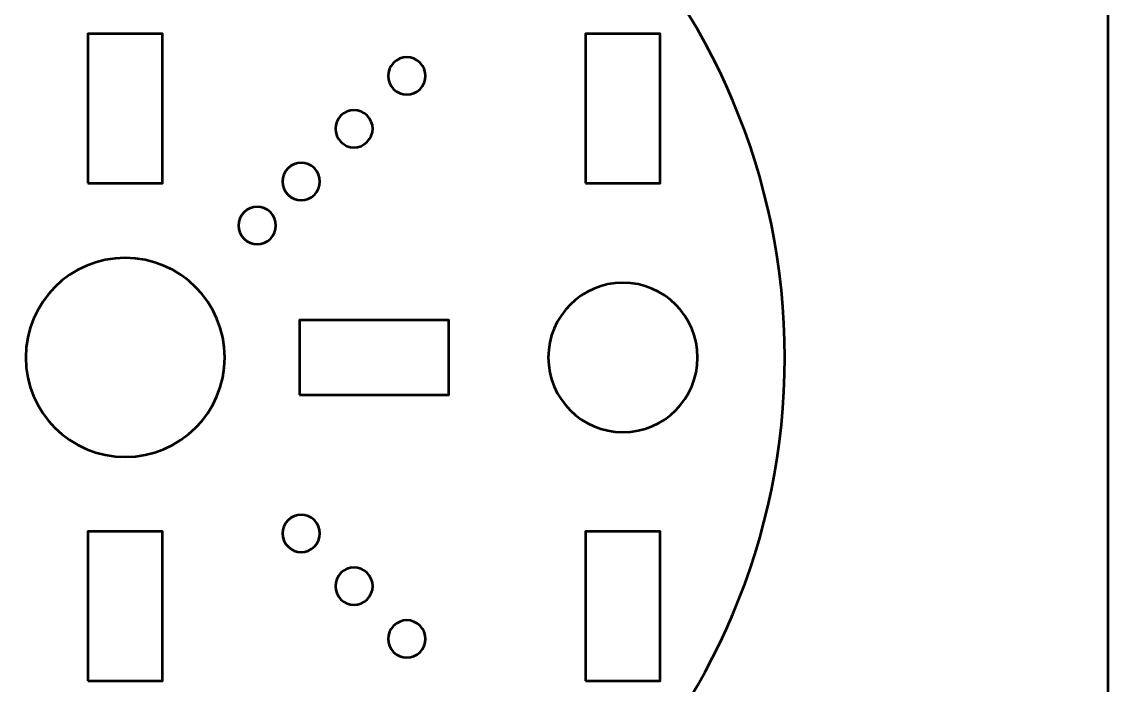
# Model space of a CAD drawing. Header units: centimetres. Extents: x -21 to 0, y -29.7 to 0.
# Drawn here: x -4.366 to 0, y -4.917 to -2.251 of the extents above; entities that cross this region are included whole.
import ezdxf

# ---------------------------------------------------------------- set-up
doc = ezdxf.new("R2010")
doc.units = ezdxf.units.CM
doc.header["$MEASUREMENT"] = 0
doc.layers.add('Layer 1', color=7, linetype='Continuous')

msp = doc.modelspace()

# ---------------------------------------------------------------- linework, layer by layer
at = {"layer": 'Layer 1', "color": 22, "lineweight": 53}
msp.add_open_spline([(-0.50009, -29.7), (-0.50009, -29.7), (-20.50005, -29.7), (-20.50005, -29.7), (-20.50005, -29.7), (-20.77702, -29.7), (-21.00001, -29.47691), (-21.00001, -29.19991), (-21.00001, -29.19991), (-21.00001, -29.19991), (-21.00001, -0.50006), (-21.00001, -0.50006), (-21.00001, -0.50006), (-21.00001, -0.22292), (-20.77702, 0.00004), (-20.50005, 0.00004), (-20.50005, 0.00004), (-20.50005, 0.00004), (-0.50009, 0.00004), (-0.50009, 0.00004), (-0.50009, 0.00004), (-0.22309, 0.00004), (0, -0.22292), (0, -0.50006), (0, -0.50006), (0, -0.50006), (0, -29.19991), (0, -29.19991), (0, -29.19991), (0, -29.47691), (-0.22309, -29.7), (-0.50009, -29.7)], degree=3, knots=[0, 0, 0, 0, 0.125, 0.125, 0.125, 0.125, 0.25, 0.25, 0.25, 0.25, 0.375, 0.375, 0.375, 0.375, 0.5, 0.5, 0.5, 0.5, 0.625, 0.625, 0.625, 0.625, 0.75, 0.75, 0.75, 0.75, 0.875, 0.875, 0.875, 0.875, 1, 1, 1, 1], dxfattribs=at)
at = {"layer": 'Layer 1', "color": 114, "lineweight": 53}
msp.add_open_spline([(-6.59999, -3.59997), (-6.59999, -2.13668), (-5.4133, -0.94999), (-3.94997, -0.94999), (-3.94997, -0.94999), (-2.48669, -0.94999), (-1.29999, -2.13668), (-1.29999, -3.59997), (-1.29999, -3.59997), (-1.29999, -5.06329), (-2.48669, -6.24999), (-3.94997, -6.24999), (-3.94997, -6.24999), (-5.4133, -6.24999), (-6.59999, -5.06329), (-6.59999, -3.59997)], degree=3, knots=[0, 0, 0, 0, 0.25, 0.25, 0.25, 0.25, 0.5, 0.5, 0.5, 0.5, 0.75, 0.75, 0.75, 0.75, 1, 1, 1, 1], dxfattribs=at)
at = {"layer": 'Layer 1', "lineweight": 53}
for points in [[(-4.10013, -2.89991), (-4.10013, -2.89991), (-4.10013, -2.29991), (-4.10013, -2.29991), (-4.10013, -2.29991), (-4.10013, -2.29991), (-3.80013, -2.29991), (-3.80013, -2.29991), (-3.80013, -2.29991), (-3.80013, -2.29991), (-3.80013, -2.89991), (-3.80013, -2.89991), (-3.80013, -2.89991), (-3.80013, -2.89991), (-4.10013, -2.89991), (-4.10013, -2.89991)], [(-2.10003, -2.89991), (-2.10003, -2.89991), (-2.10003, -2.29991), (-2.10003, -2.29991), (-2.10003, -2.29991), (-2.10003, -2.29991), (-1.80002, -2.29991), (-1.80002, -2.29991), (-1.80002, -2.29991), (-1.80002, -2.29991), (-1.80002, -2.89991), (-1.80002, -2.89991), (-1.80002, -2.89991), (-1.80002, -2.89991), (-2.10003, -2.89991), (-2.10003, -2.89991)], [(-3.95005, -3.19995), (-3.72917, -3.19995), (-3.55005, -3.37907), (-3.55005, -3.59995), (-3.55005, -3.59995), (-3.55005, -3.82079), (-3.72917, -3.99997), (-3.95005, -3.99997), (-3.95005, -3.99997), (-4.17089, -3.99997), (-4.35007, -3.82079), (-4.35007, -3.59995), (-4.35007, -3.59995), (-4.35007, -3.37907), (-4.17089, -3.19995), (-3.95005, -3.19995)], [(-1.9501, -3.29996), (-1.78433, -3.29996), (-1.65009, -3.4343), (-1.65009, -3.59995), (-1.65009, -3.59995), (-1.65009, -3.76558), (-1.78433, -3.89996), (-1.9501, -3.89996), (-1.9501, -3.89996), (-2.11576, -3.89996), (-2.2501, -3.76558), (-2.2501, -3.59995), (-2.2501, -3.59995), (-2.2501, -3.4343), (-2.11576, -3.29996), (-1.9501, -3.29996)], [(-3.25001, -3.75003), (-3.25001, -3.75003), (-3.25001, -3.45003), (-3.25001, -3.45003), (-3.25001, -3.45003), (-3.25001, -3.45003), (-2.65001, -3.45003), (-2.65001, -3.45003), (-2.65001, -3.45003), (-2.65001, -3.45003), (-2.65001, -3.75003), (-2.65001, -3.75003), (-2.65001, -3.75003), (-2.65001, -3.75003), (-3.25001, -3.75003), (-3.25001, -3.75003)], [(-4.10013, -4.89998), (-4.10013, -4.89998), (-4.10013, -4.29997), (-4.10013, -4.29997), (-4.10013, -4.29997), (-4.10013, -4.29997), (-3.80013, -4.29997), (-3.80013, -4.29997), (-3.80013, -4.29997), (-3.80013, -4.29997), (-3.80013, -4.89998), (-3.80013, -4.89998), (-3.80013, -4.89998), (-3.80013, -4.89998), (-4.10013, -4.89998), (-4.10013, -4.89998)], [(-2.10003, -4.89998), (-2.10003, -4.89998), (-2.10003, -4.29997), (-2.10003, -4.29997), (-2.10003, -4.29997), (-2.10003, -4.29997), (-1.80002, -4.29997), (-1.80002, -4.29997), (-1.80002, -4.29997), (-1.80002, -4.29997), (-1.80002, -4.89998), (-1.80002, -4.89998), (-1.80002, -4.89998), (-1.80002, -4.89998), (-2.10003, -4.89998), (-2.10003, -4.89998)]]:
    msp.add_open_spline(points, degree=3, knots=[0, 0, 0, 0, 0.25, 0.25, 0.25, 0.25, 0.5, 0.5, 0.5, 0.5, 0.75, 0.75, 0.75, 0.75, 1, 1, 1, 1], dxfattribs=at)
at = {"layer": 'Layer 1', "color": 250, "lineweight": 53}
for points in [[(-2.76561, -2.52162), (-2.79489, -2.5509), (-2.8424, -2.5509), (-2.87168, -2.52162), (-2.87168, -2.52162), (-2.90096, -2.49234), (-2.90096, -2.44484), (-2.87168, -2.41556), (-2.87168, -2.41556), (-2.8424, -2.38628), (-2.79489, -2.38628), (-2.76561, -2.41556), (-2.76561, -2.41556), (-2.73633, -2.44484), (-2.73633, -2.49234), (-2.76561, -2.52162)], [(-2.97774, -2.73375), (-3.00702, -2.76303), (-3.05453, -2.76303), (-3.08381, -2.73375), (-3.08381, -2.73375), (-3.11309, -2.70447), (-3.11309, -2.65697), (-3.08381, -2.62769), (-3.08381, -2.62769), (-3.05453, -2.59841), (-3.00702, -2.59841), (-2.97774, -2.62769), (-2.97774, -2.62769), (-2.94846, -2.65697), (-2.94846, -2.70447), (-2.97774, -2.73375)], [(-3.18987, -2.94589), (-3.21915, -2.97517), (-3.26666, -2.97517), (-3.29594, -2.94589), (-3.29594, -2.94589), (-3.32522, -2.91661), (-3.32522, -2.8691), (-3.29594, -2.83982), (-3.29594, -2.83982), (-3.26666, -2.81054), (-3.21915, -2.81054), (-3.18987, -2.83982), (-3.18987, -2.83982), (-3.16059, -2.8691), (-3.16059, -2.91661), (-3.18987, -2.94589)], [(-3.18987, -2.94589), (-3.21915, -2.97517), (-3.26666, -2.97517), (-3.29594, -2.94589), (-3.29594, -2.94589), (-3.32522, -2.91661), (-3.32522, -2.8691), (-3.29594, -2.83982), (-3.29594, -2.83982), (-3.26666, -2.81054), (-3.21915, -2.81054), (-3.18987, -2.83982), (-3.18987, -2.83982), (-3.16059, -2.8691), (-3.16059, -2.91661), (-3.18987, -2.94589)], [(-3.36665, -3.12266), (-3.39593, -3.15194), (-3.44344, -3.15194), (-3.47272, -3.12266), (-3.47272, -3.12266), (-3.502, -3.09338), (-3.502, -3.04588), (-3.47272, -3.0166), (-3.47272, -3.0166), (-3.44344, -2.98732), (-3.39593, -2.98732), (-3.36665, -3.0166), (-3.36665, -3.0166), (-3.33737, -3.04588), (-3.33737, -3.09338), (-3.36665, -3.12266)], [(-3.29594, -4.3601), (-3.32522, -4.33082), (-3.32522, -4.28331), (-3.29594, -4.25403), (-3.29594, -4.25403), (-3.26666, -4.22475), (-3.21915, -4.22475), (-3.18987, -4.25403), (-3.18987, -4.25403), (-3.16059, -4.28331), (-3.16059, -4.33082), (-3.18987, -4.3601), (-3.18987, -4.3601), (-3.21915, -4.38938), (-3.26666, -4.38938), (-3.29594, -4.3601)], [(-3.29594, -4.3601), (-3.32522, -4.33082), (-3.32522, -4.28331), (-3.29594, -4.25403), (-3.29594, -4.25403), (-3.26666, -4.22475), (-3.21915, -4.22475), (-3.18987, -4.25403), (-3.18987, -4.25403), (-3.16059, -4.28331), (-3.16059, -4.33082), (-3.18987, -4.3601), (-3.18987, -4.3601), (-3.21915, -4.38938), (-3.26666, -4.38938), (-3.29594, -4.3601)], [(-3.08381, -4.57223), (-3.11309, -4.54295), (-3.11309, -4.49545), (-3.08381, -4.46617), (-3.08381, -4.46617), (-3.05453, -4.43689), (-3.00702, -4.43689), (-2.97774, -4.46617), (-2.97774, -4.46617), (-2.94846, -4.49545), (-2.94846, -4.54295), (-2.97774, -4.57223), (-2.97774, -4.57223), (-3.00702, -4.60151), (-3.05453, -4.60151), (-3.08381, -4.57223)], [(-2.87168, -4.78436), (-2.90096, -4.75508), (-2.90096, -4.70758), (-2.87168, -4.6783), (-2.87168, -4.6783), (-2.8424, -4.64902), (-2.79489, -4.64902), (-2.76561, -4.6783), (-2.76561, -4.6783), (-2.73633, -4.70758), (-2.73633, -4.75508), (-2.76561, -4.78436), (-2.76561, -4.78436), (-2.79489, -4.81364), (-2.8424, -4.81364), (-2.87168, -4.78436)]]:
    msp.add_open_spline(points, degree=3, knots=[0, 0, 0, 0, 0.25, 0.25, 0.25, 0.25, 0.5, 0.5, 0.5, 0.5, 0.75, 0.75, 0.75, 0.75, 1, 1, 1, 1], dxfattribs=at)

doc.saveas('drawing.dxf')
